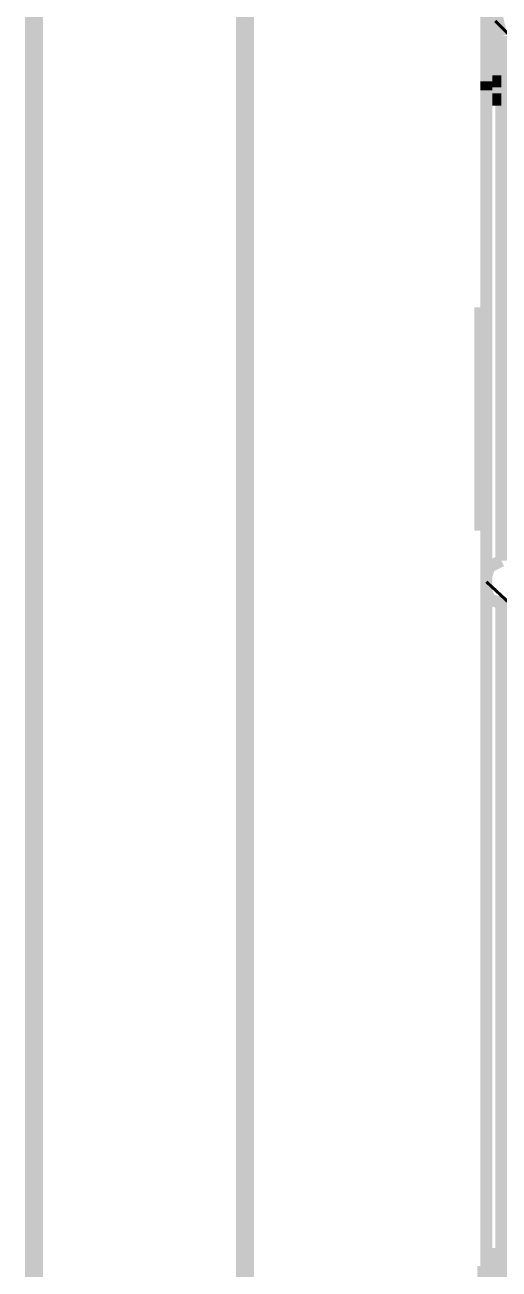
# Model space of a CAD drawing. Header units: metres. Extents: x 2999 to 3164, y 1641 to 1678.
# Drawn here: x 3014.176 to 3014.662, y 1652.65 to 1653.928 of the extents above; entities that cross this region are included whole.
import ezdxf

# ---------------------------------------------------------------- set-up
doc = ezdxf.new("R2010")
doc.units = ezdxf.units.M
doc.layers.add('BLACK', color=7, linetype='Continuous')

msp = doc.modelspace()

# ---------------------------------------------------------------- linework, layer by layer
at = {"layer": 'BLACK', "const_width": 0.0124}
msp.add_lwpolyline([(3014.6493, 1653.87), (3014.6555, 1653.87), (3014.6555, 1654.678), (3014.6493, 1654.678), (3014.6493, 1653.87)], close=True, dxfattribs=at)
at = {"layer": 'BLACK'}
for points, const_width in [([(3014.1849, 1654.2785), (3014.1849, 1650.1424)], 0.0186), ([(3014.4016, 1654.1331), (3014.4016, 1651.8854)], 0.0186), ([(3014.6585, 1653.9443), (3014.6647, 1653.9165)], 0.0124), ([(3014.6895, 1653.901), (3014.6585, 1653.932)], 0.0031), ([(3014.6647, 1653.9165), (3014.6647, 1653.3777)], 0.0124), ([(3014.6493, 1653.87), (3014.6493, 1653.8607)], 0.0124), ([(3014.6493, 1653.8607), (3014.6524, 1653.8546), (3014.6555, 1653.8514)], 0.0124), ([(3014.6493, 1653.8607), (3014.6493, 1653.3622)], 0.0124), ([(3014.6555, 1653.87), (3014.6647, 1653.87)], 0.0124), ([(3014.6555, 1653.8514), (3014.6555, 1653.87)], 0.0124), ([(3014.6647, 1653.8514), (3014.6555, 1653.8514)], 0.0124), ([(3014.6462, 1653.6378), (3014.6462, 1653.4086)], 0.0186), ([(3014.6647, 1653.3777), (3014.6524, 1653.3715), (3014.6493, 1653.3622), (3014.6493, 1653.3468), (3014.6524, 1653.3376), (3014.6647, 1653.3344), (3014.6647, 1652.8886), (3014.6741, 1652.8886)], 0.0124), ([(3014.6895, 1653.3189), (3014.6493, 1653.3561)], 0.0031), ([(3014.6493, 1653.3468), (3014.6493, 1652.6656)], 0.0124), ([(3014.6647, 1652.8204), (3014.6647, 1652.8886)], 0.0124), ([(3014.6741, 1652.8204), (3014.6647, 1652.8204), (3014.6647, 1652.6656), (3014.6493, 1652.6656), (3014.6493, 1652.6564), (3014.6771, 1652.6564)], 0.0124), ([(3015.4634, 1652.5728), (3015.4634, 1652.6471), (3015.3613, 1652.6471), (3015.3613, 1652.6564), (3015.352, 1652.6564), (3015.3489, 1652.5975), (3014.6864, 1652.5945), (3014.6864, 1652.6564), (3014.6771, 1652.6564), (3014.6771, 1652.6471), (3014.6462, 1652.6471), (3014.6462, 1652.6346), (3014.6555, 1652.6346), (3014.6555, 1651.4335)], 0.0124)]:
    msp.add_lwpolyline(points, dxfattribs=dict(at, const_width=const_width))

doc.saveas('drawing.dxf')
